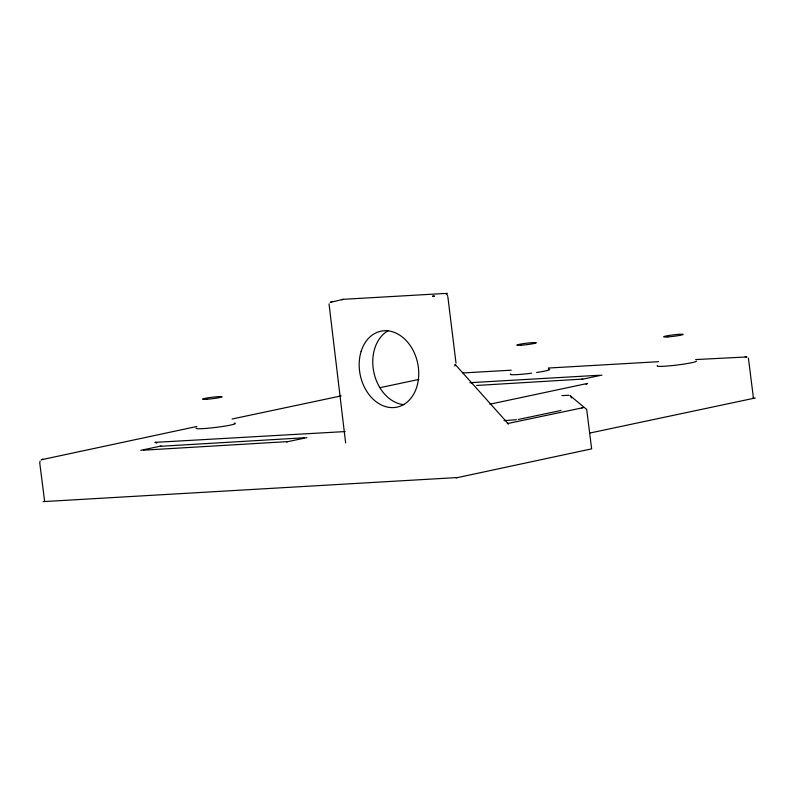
<?xml version="1.0" encoding="UTF-8"?>
<svg xmlns="http://www.w3.org/2000/svg" width="795" height="795" viewBox="0 0 795 795"><rect width="100%" height="100%" fill="white"/><g stroke="black" fill="none" stroke-linecap="round" stroke-linejoin="round"><path stroke-width="1.19" d="M40.038 461.189L39.75 463.058L44.659 501.536L457.741 477.527L456.151 477.884M329.031 303.859L345.636 442.954M44.47 501.496L43.019 501.675M755.25 397.997L753.481 398.355L748.403 358.068M586.114 384.502L587.545 383.428L489.899 404.198M331.843 301.722L330.154 302.418L343.172 299.327L444.753 293.474M42.811 459.122L41.121 459.808L196.862 426.478M560.405 410.518L560.922 410.309M559.67 410.757L518.241 419.472M507.22 423.626L583.411 407.616M161.107 446.015L159.527 446.363L304.227 437.767M286.518 441.931L288.098 441.583L143.398 450.179M581.562 379.414L583.152 379.056L476.642 385.456M232.041 419.025L341.214 395.89M380.03 387.662L418.846 379.434M158.841 446.492L140.725 450.338M288.784 441.454L306.9 437.618M583.828 378.927L601.954 375.091M589.791 433.056L752.984 398.474M458.417 477.397L591.639 448.867L586.69 409.435L570.075 395.602M582.427 407.716L581.602 407.855M447.426 293.325L445.468 293.554A3.528 2.663 78 0 1 447.655 295.919M516.462 419.72L503.99 420.644M462.889 372.964L511.175 370.182M548.312 368.045L658.499 361.695M695.645 359.559L746.972 356.945L745.163 356.707M469.925 382.693L599.281 375.25M561.926 395.622L568.942 395.274M345.1 431.566L155.085 442.368L156.764 443.073M752.577 398.156L753.799 398.186M455.316 364.567L508.482 424.043M570.721 396.248L571.406 397.937M447.863 296.813L456.012 363.196M548.451 369.138A19.766 1.481 -7 0 1 536.605 372.497M531.597 373.193A19.766 1.481 -7 0 1 510.668 373.988M455.008 364.627A3.528 2.067 -41.8 0 1 454.71 366.008M403.94 404.655A38.826 29.316 78 0 1 373.849 372.259A38.826 29.316 78 0 1 388.387 330.561M341.89 299.874A3.528 2.663 78 0 1 343.172 299.327M234.177 423.169A19.766 1.481 -7 0 1 217.323 427.213A19.766 1.481 -7 0 1 196.395 428.018M696.341 361.049A19.766 1.481 -7 0 1 675.83 365.173A19.766 1.481 -7 0 1 657.475 365.65M471.544 383.031A9.888 0.745 -7 0 1 472.011 383.548M432.858 296.118C431.417 297.201 437.031 295.978 433.434 295.879L432.858 296.118M156.148 442.467L155.393 442.477L156.148 442.467M361.129 351.41A38.826 29.316 78 0 0 393.674 407.587A38.826 29.316 78 0 0 412.058 348.478A38.826 29.316 78 0 0 361.129 351.41M521.063 345.239A9.888 0.745 -7 0 0 536.337 342.804A9.888 0.745 -7 0 0 522.236 343.808A9.888 0.745 -7 0 0 521.063 345.239M667.87 336.901A9.888 0.745 -7 0 0 683.134 334.466A9.888 0.745 -7 0 0 669.042 335.47A9.888 0.745 -7 0 0 667.87 336.901M206.789 399.259A9.888 0.745 -7 0 0 222.063 396.834A9.888 0.745 -7 0 0 207.962 397.828A9.888 0.745 -7 0 0 206.789 399.259"/></g></svg>
